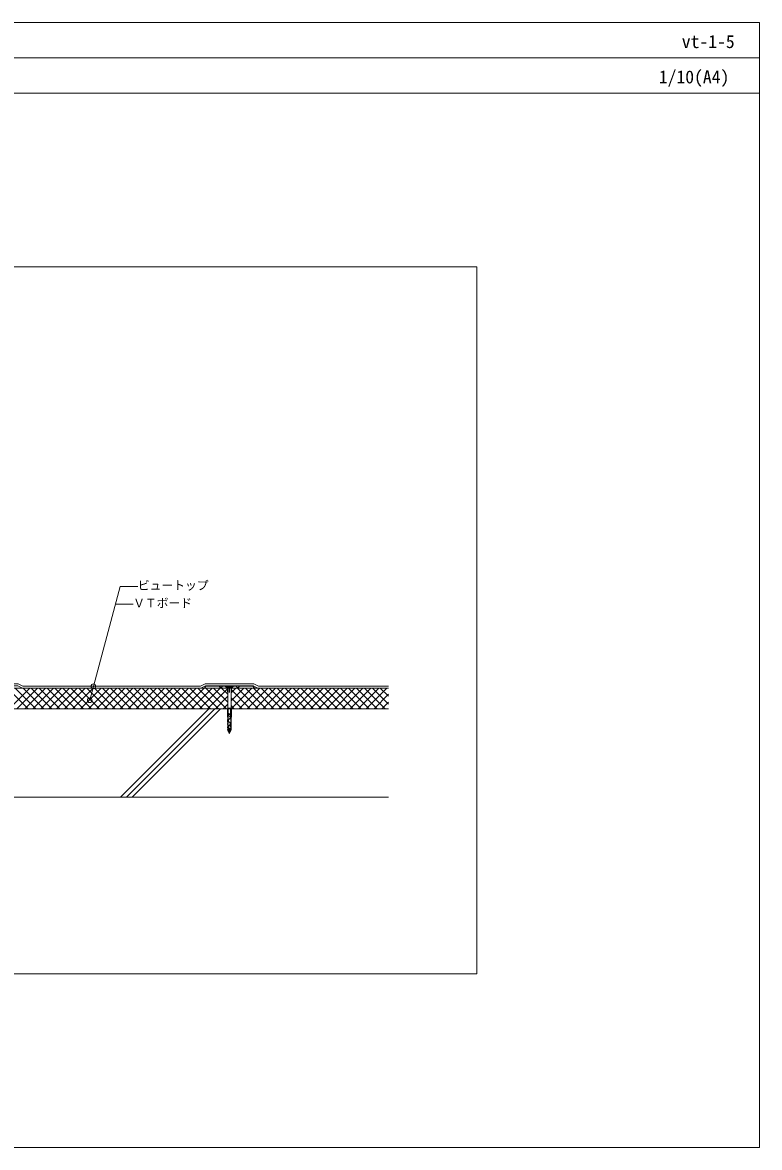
# Model space of a CAD drawing. Units: millimetres, scale not verified. Extents: x -1380 to 1380, y -955 to 955.
# Drawn here: x 129 to 1380, y -955 to 955 of the extents above; entities that cross this region are included whole.
import ezdxf
from ezdxf.enums import TextEntityAlignment as Align

# ---------------------------------------------------------------- set-up
doc = ezdxf.new("R2010")
doc.units = ezdxf.units.MM
doc.header["$LTSCALE"] = 3
for name, color, linetype, lineweight in [('0-0_0', 7, 'Continuous', 18), ('0-1_WAKU', 7, 'Continuous', 18), ('0-2_KUTAI', 3, 'Continuous', 18), ('0-3_BOUSUI', 1, 'Continuous', 18), ('0-4_MOJI', 7, 'Continuous', 18), ('0-5_HATCH', 9, 'Continuous', 18), ('0-6_KANAMONO_SCREW', 4, 'Continuous', 18), ('0-7_KANAMONO', 4, 'Continuous', 18), ('0-8_dannnetu', 6, 'Continuous', 18)]:
    doc.layers.add(name, color=color, linetype=linetype, lineweight=lineweight)
doc.styles.add('ＭＳ ゴシック', font='')
doc.styles.get('ＭＳ ゴシック').set_extended_font_data('MS Gothic')

msp = doc.modelspace()

# ---------------------------------------------------------------- linework, layer by layer
at = {"layer": '0-0_0'}
msp.add_line((-1380, 895), (1380, 895), dxfattribs=at)
msp.add_lwpolyline([(-900, -660), (900, -660), (900, 540), (-900, 540)], close=True, dxfattribs=at)
at = {"layer": '0-1_WAKU'}
for points in [[(1380, 835), (-1380, 835), (-1380, 955), (1380, 955)], [(-1380, -955), (1380, -955), (1380, 955), (-1380, 955)]]:
    msp.add_lwpolyline(points, close=True, dxfattribs=at)
at = {"layer": '0-2_KUTAI'}
msp.add_line((750, -210), (-570, -210), dxfattribs=at)
msp.add_lwpolyline([(-350, -560), (-350, -360), (750, -360)], dxfattribs=at)
at = {"layer": '0-3_BOUSUI'}
for points in [[(750, -172), (529.19, -172), (521.19, -168), (438.81, -168), (430.81, -172), (129.19, -172), (121.19, -168), (38.81, -168), (30.81, -172), (-270.81, -172), (-278.81, -168), (-361.19, -168), (-369.19, -172), (-514.804, -172), (-519.804, -168.5), (-570, -168.5)], [(750, -175), (528.5, -175), (520.5, -171), (439.5, -171), (431.5, -175), (128.5, -175), (120.5, -171), (39.5, -171), (31.5, -175), (-271.5, -175), (-279.5, -171), (-360.5, -171), (-368.5, -175), (-515.75, -175), (-520.75, -171.5), (-570, -171.5)]]:
    msp.add_lwpolyline(points, dxfattribs=at)
at = {"layer": '0-4_MOJI'}
msp.add_line((286.56, -32.536), (316.56, -32.536), dxfattribs=at)
msp.add_lwpolyline([(242.834, -195.721), (294.598, -2.536), (324.598, -2.536)], dxfattribs=at)
for centre in [(249.191, -172), (242.834, -195.721)]:
    msp.add_circle(centre, 4, dxfattribs=at)
at = {"layer": '0-5_HATCH'}
for p, q in [((138.024, -210), (103.024, -175)), ((105.871, -210), (140.871, -175)), ((151.495, -210), (116.495, -175)), ((119.341, -210), (154.341, -175)), ((164.965, -210), (129.965, -175)), ((132.812, -210), (167.812, -175)), ((178.436, -210), (143.436, -175)), ((146.282, -210), (181.282, -175)), ((191.906, -210), (156.906, -175)), ((159.753, -210), (194.753, -175)), ((205.376, -210), (170.376, -175)), ((173.223, -210), (208.223, -175)), ((218.847, -210), (183.847, -175)), ((186.693, -210), (221.693, -175)), ((232.317, -210), (197.317, -175)), ((200.164, -210), (235.164, -175)), ((245.788, -210), (210.788, -175)), ((213.634, -210), (248.634, -175)), ((259.258, -210), (224.258, -175)), ((227.105, -210), (262.105, -175)), ((272.728, -210), (237.728, -175)), ((240.575, -210), (275.575, -175)), ((286.199, -210), (251.199, -175)), ((254.045, -210), (289.045, -175)), ((299.669, -210), (264.669, -175)), ((267.516, -210), (302.516, -175)), ((313.139, -210), (278.139, -175)), ((280.986, -210), (315.986, -175)), ((326.61, -210), (291.61, -175)), ((294.456, -210), (329.456, -175)), ((340.08, -210), (305.08, -175)), ((307.927, -210), (342.927, -175)), ((353.551, -210), (318.551, -175)), ((321.397, -210), (356.397, -175)), ((367.021, -210), (332.021, -175)), ((334.868, -210), (369.868, -175)), ((380.491, -210), (345.491, -175)), ((348.338, -210), (383.338, -175)), ((393.962, -210), (358.962, -175)), ((361.808, -210), (396.808, -175)), ((407.432, -210), (372.432, -175)), ((375.279, -210), (410.279, -175)), ((420.903, -210), (385.903, -175)), ((388.749, -210), (423.749, -175)), ((434.373, -210), (399.373, -175)), ((402.22, -210), (437.22, -175)), ((447.843, -210), (412.843, -175)), ((415.69, -210), (450.69, -175)), ((461.314, -210), (426.314, -175)), ((429.16, -210), (464.16, -175)), ((474.784, -210), (439.784, -175)), ((442.631, -210), (476.61, -176.021)), ((477.21, -198.956), (453.254, -175)), ((456.101, -210), (477.21, -188.891)), ((477.21, -185.485), (466.725, -175)), ((483.042, -210), (518.042, -175)), ((483.143, -196.429), (504.571, -175)), ((483.359, -182.742), (491.101, -175)), ((515.195, -210), (483.39, -178.195)), ((528.666, -210), (493.666, -175)), ((496.512, -210), (531.512, -175)), ((542.136, -210), (507.136, -175)), ((509.983, -210), (544.983, -175)), ((555.606, -210), (520.606, -175)), ((523.453, -210), (558.453, -175)), ((569.077, -210), (534.077, -175)), ((536.923, -210), (571.923, -175)), ((582.547, -210), (547.547, -175)), ((550.394, -210), (585.394, -175)), ((596.018, -210), (561.018, -175)), ((563.864, -210), (598.864, -175)), ((609.488, -210), (574.488, -175)), ((577.335, -210), (612.335, -175)), ((622.958, -210), (587.958, -175)), ((590.805, -210), (625.805, -175)), ((636.429, -210), (601.429, -175)), ((604.275, -210), (639.275, -175)), ((649.899, -210), (614.899, -175)), ((617.746, -210), (652.746, -175)), ((663.369, -210), (628.369, -175)), ((631.216, -210), (666.216, -175)), ((676.84, -210), (641.84, -175)), ((644.686, -210), (679.686, -175)), ((690.31, -210), (655.31, -175)), ((658.157, -210), (693.157, -175)), ((703.781, -210), (668.781, -175)), ((671.627, -210), (706.627, -175)), ((717.251, -210), (682.251, -175)), ((685.098, -210), (720.098, -175)), ((730.721, -210), (695.721, -175)), ((698.568, -210), (733.568, -175)), ((744.192, -210), (709.192, -175)), ((712.038, -210), (747.038, -175)), ((750, -202.338), (722.662, -175)), ((725.509, -210), (750, -185.509)), ((750, -188.867), (736.133, -175)), ((750, -175.397), (749.603, -175)), ((295, -360), (445, -210)), ((305, -360), (455, -210)), ((315, -360), (465, -210)), ((469.571, -210), (477.21, -202.362)), ((488.254, -210), (483.011, -204.756)), ((501.725, -210), (483.221, -191.496)), ((738.979, -210), (750, -198.979))]:
    msp.add_line(p, q, dxfattribs=at)
at = {"layer": '0-6_KANAMONO_SCREW'}
for p, q in [((475.5, -172.135), (484.5, -172.135)), ((475.5, -172.135), (475.5, -172.875)), ((475.5, -172.875), (484.5, -172.875)), ((476.325, -173.7), (475.5, -172.875)), ((477.11, -175), (476.325, -174.15)), ((476.325, -174.15), (483.675, -174.15)), ((476.61, -175.5), (477.21, -175)), ((476.61, -180.8), (476.61, -175.5)), ((476.61, -180.8), (477.21, -182.7)), ((477.11, -175), (482.89, -175)), ((477.21, -218.7), (477.21, -175)), ((479.75, -182.7), (479.75, -175)), ((480, -180.8), (480, -175.5)), ((482.79, -218.7), (482.79, -175)), ((482.79, -175), (483.39, -175.5)), ((482.79, -182.7), (483.39, -180.8)), ((482.89, -175), (483.675, -174.15)), ((483.39, -180.8), (483.39, -175.5)), ((483.675, -173.7), (484.5, -172.875)), ((483.675, -174.15), (483.675, -173.7)), ((484.5, -172.135), (484.5, -172.875)), ((478.15, -218), (478.15, -209.8)), ((478.75, -209.2), (481.25, -209.2)), ((481.85, -218), (481.85, -209.8)), ((476.61, -211.2), (477.21, -210.7)), ((476.61, -223.7), (476.61, -211.2)), ((476.61, -223.7), (477.11, -225.6)), ((476.836, -229.1), (477.881, -229.1)), ((476.889, -228.5), (477.903, -228.5)), ((476.936, -229.7), (477.271, -225.9)), ((476.942, -227.9), (477.926, -227.9)), ((476.995, -227.3), (477.948, -227.3)), ((477.048, -226.7), (477.97, -226.7)), ((477.101, -226.1), (477.999, -226.1)), ((477.11, -220.5), (477.11, -218.7)), ((477.11, -218.7), (482.89, -218.7)), ((477.11, -219.7), (478.35, -219.7)), ((477.11, -220.5), (478, -220.5)), ((477.11, -225.9), (477.11, -224.1)), ((477.11, -224.1), (478, -224.1)), ((477.11, -225.9), (478, -225.9)), ((477.21, -224.1), (477.21, -220.5)), ((477.21, -221), (478, -221)), ((477.21, -221.5), (478, -221.5)), ((477.21, -222), (478, -222)), ((477.21, -222.5), (478, -222.5)), ((477.21, -223), (478, -223)), ((477.21, -223.5), (478, -223.5)), ((477.859, -229.703), (478, -225.9)), ((478, -225.9), (478, -220.5)), ((478.35, -231.305), (478.35, -228.995)), ((478.65, -221.105), (478.65, -219.5)), ((478.65, -219.7), (482.89, -219.7)), ((478.65, -231.305), (478.65, -228.995)), ((481.25, -218.6), (478.75, -218.6)), ((480.892, -223.455), (478.945, -222.197)), ((480.892, -226.645), (478.945, -227.903)), ((481.055, -223.203), (479.107, -221.945)), ((481.055, -226.897), (479.107, -228.155)), ((481.35, -224.7), (481.35, -224.295)), ((481.35, -224.7), (481.65, -224.7)), ((481.35, -225.4), (481.65, -225.4)), ((481.35, -225.805), (481.35, -225.4)), ((481.65, -224.7), (481.65, -224.295)), ((481.65, -225.805), (481.65, -225.4)), ((482, -221), (482.79, -221)), ((482, -221.5), (482.79, -221.5)), ((482, -222), (482.79, -222)), ((482, -222.5), (482.79, -222.5)), ((482, -223), (482.79, -223)), ((482, -223.5), (482.79, -223.5)), ((482, -224.1), (482.89, -224.1)), ((482.141, -229.7), (482, -225.9)), ((482, -225.9), (482.89, -225.9)), ((482.007, -226.1), (482.899, -226.1)), ((482.03, -226.7), (482.952, -226.7)), ((482.052, -227.3), (483.005, -227.3)), ((482.074, -227.9), (483.058, -227.9)), ((482.096, -228.5), (483.111, -228.5)), ((482.119, -229.1), (483.164, -229.1)), ((483.064, -229.7), (482.729, -225.9)), ((482.79, -210.7), (483.39, -211.2)), ((482.79, -224.1), (482.79, -220.5)), ((482.89, -220.5), (482.89, -218.7)), ((482.89, -225.6), (483.39, -223.7)), ((482.89, -225.9), (482.89, -224.1)), ((483.39, -223.7), (483.39, -211.2)), ((476.775, -229.7), (477.859, -229.7)), ((476.775, -231.4), (476.775, -229.7)), ((476.775, -231.4), (477.85, -231.4)), ((476.793, -231.8), (477.86, -231.8)), ((476.808, -232.4), (477.875, -232.4)), ((476.823, -233), (477.89, -233)), ((476.838, -233.6), (477.905, -233.6)), ((476.853, -234.2), (477.904, -234.2)), ((476.868, -234.8), (477.935, -234.8)), ((476.914, -237.1), (476.875, -235.4)), ((476.875, -235.4), (477.95, -235.4)), ((476.914, -237.1), (477.95, -237.1)), ((476.935, -237.4), (477.972, -237.4)), ((477.036, -235.4), (476.936, -231.4)), ((476.947, -237.9), (477.987, -237.9)), ((476.96, -238.5), (478.033, -238.5)), ((476.974, -239.1), (478.056, -239.1)), ((476.988, -239.7), (478.079, -239.7)), ((477, -240.9), (478.125, -240.9)), ((477, -242.7), (477, -240.9)), ((477, -242.7), (478.125, -242.7)), ((477.9, -248.7), (477, -245.3)), ((477.001, -240.3), (478.102, -240.3)), ((477.001, -245.3), (478.125, -245.3)), ((477.075, -243.25), (478.125, -243.25)), ((477.075, -243.75), (478.125, -243.75)), ((477.075, -244.25), (478.125, -244.25)), ((477.075, -244.75), (478.125, -244.75)), ((477.25, -240.9), (477.164, -237.1)), ((477.25, -245.3), (477.25, -242.7)), ((477.85, -231.4), (477.859, -229.703)), ((477.95, -235.4), (477.85, -231.4)), ((478.125, -240.9), (477.95, -237.1)), ((478.125, -245.3), (478.125, -242.7)), ((478.5, -243.597), (478.5, -243.78)), ((478.5, -245.897), (478.5, -246.08)), ((478.55, -242.434), (478.55, -239.866)), ((480, -245.4), (478.59, -243.567)), ((480, -247.7), (478.59, -245.867)), ((480, -245.9), (478.604, -244.085)), ((480, -248.2), (478.604, -246.385)), ((478.85, -242.434), (478.85, -239.866)), ((480.892, -233.655), (478.945, -232.397)), ((481.055, -233.403), (479.107, -232.145)), ((480.892, -237.645), (479.145, -238.774)), ((479.392, -243.686), (479.145, -243.526)), ((481.055, -237.897), (479.307, -239.026)), ((479.555, -243.434), (479.307, -243.274)), ((479.85, -244.7), (479.85, -244.526)), ((479.85, -244.7), (480.15, -244.7)), ((480, -245.4), (481.41, -243.567)), ((480, -245.9), (481.396, -244.085)), ((480, -247.7), (481.41, -245.867)), ((480, -248.2), (481.396, -246.385)), ((480.15, -244.7), (480.15, -244.526)), ((481.35, -236.805), (481.35, -234.495)), ((481.5, -243.597), (481.5, -243.78)), ((481.5, -245.897), (481.5, -246.08)), ((481.65, -236.805), (481.65, -234.495)), ((481.875, -240.9), (482.05, -237.1)), ((481.875, -240.9), (483, -240.9)), ((481.875, -242.7), (483, -242.7)), ((481.875, -245.3), (481.875, -242.7)), ((481.875, -243.25), (482.925, -243.25)), ((481.875, -243.75), (482.925, -243.75)), ((481.875, -244.25), (482.925, -244.25)), ((481.875, -244.75), (482.925, -244.75)), ((481.875, -245.3), (483, -245.3)), ((481.898, -240.3), (483.012, -240.3)), ((481.921, -239.7), (483.022, -239.7)), ((481.944, -239.1), (483.033, -239.1)), ((481.967, -238.5), (483.044, -238.5)), ((482.013, -237.9), (483.055, -237.9)), ((482.036, -237.4), (483.064, -237.4)), ((482.05, -235.4), (482.15, -231.4)), ((482.05, -235.4), (483.125, -235.4)), ((482.05, -237.1), (483.086, -237.1)), ((482.065, -234.8), (483.131, -234.8)), ((482.08, -234.2), (483.146, -234.2)), ((482.095, -233.6), (483.161, -233.6)), ((482.11, -233), (483.176, -233)), ((482.125, -232.4), (483.191, -232.4)), ((482.14, -231.8), (483.206, -231.8)), ((482.15, -231.4), (482.141, -229.692)), ((482.141, -229.7), (483.225, -229.7)), ((482.15, -231.4), (483.225, -231.4)), ((482.75, -240.9), (482.925, -237.1)), ((482.75, -245.3), (482.75, -242.7)), ((482.964, -235.4), (483.064, -231.4)), ((483, -242.7), (483, -240.9)), ((483.086, -237.1), (483.125, -235.4)), ((483.225, -231.4), (483.225, -229.7))]:
    msp.add_line(p, q, dxfattribs=at)
for points in [[(476.325, -174.15), (476.325, -173.7), (483.675, -173.7)], [(479.75, -182.7), (480, -180.8), (480.25, -182.7), (480.25, -175)], [(479.75, -175), (480, -175.5), (480.25, -175)], [(478.35, -221.105), (478.35, -219.5), (478.65, -219.5)], [(482, -225.9), (482, -220.5), (482.89, -220.5)], [(477.9, -248.7), (482.1, -248.7), (483, -245.3)]]:
    msp.add_lwpolyline(points, dxfattribs=at)
for centre, radius, start, end in [((478.75, -209.8), 0.6, 90, 180), ((481.25, -209.8), 0.6, 0, 90), ((478.75, -218), 0.6, 180, 270), ((479.65, -221.105), 1.3, 180, 237.1416), ((479.65, -228.995), 1.3, 122.8584, 180), ((479.65, -221.105), 1, 180, 237.1416), ((479.65, -228.995), 1, 122.8584, 180), ((480.35, -224.295), 1, 0, 57.1416), ((480.35, -225.805), 1, 302.8584, 0), ((480.35, -224.295), 1.3, 0, 57.1416), ((480.35, -225.805), 1.3, 302.8584, 360), ((481.25, -218), 0.6, 270, 0), ((479.65, -231.305), 1.3, 180, 237.1416), ((478.55, -243.597), 0.05, 37.56859, 180), ((479, -243.78), 0.5, 180, 217.56859), ((478.55, -245.897), 0.05, 37.56859, 180), ((479, -246.08), 0.5, 180, 217.56859), ((479.85, -239.866), 1.3, 122.8584, 180), ((479.85, -242.434), 1.3, 180, 237.1416), ((479.65, -231.305), 1, 180, 237.1416), ((479.85, -239.866), 1, 122.8584, 180), ((479.85, -242.434), 1, 180, 237.1416), ((478.85, -244.526), 1, 0, 57.1416), ((478.85, -244.526), 1.3, 0, 57.1416), ((480.35, -234.495), 1, 0, 57.1416), ((480.35, -236.805), 1, 302.8584, 0), ((480.35, -234.495), 1.3, 0, 57.1416), ((480.35, -236.805), 1.3, 302.8584, 360), ((481, -243.78), 0.5, 322.43141, 0), ((481, -246.08), 0.5, 322.43141, 0), ((481.45, -243.597), 0.05, 0, 142.43141), ((481.45, -245.897), 0.05, 0, 142.43141), ((487.783, -246.895), 9.383, 191.09155, 213.95053), ((472.217, -246.895), 9.383, 326.04947, 348.90845)]:
    msp.add_arc(centre, radius, start, end, dxfattribs=at)
at = {"layer": '0-7_KANAMONO'}
for p, q in [((438.368, -174.109), (439.26, -171.658)), ((439.899, -171.891), (439.007, -174.342)), ((440.2, -171), (462.574, -171)), ((462.574, -171.68), (440.2, -171.68)), ((464.023, -173.863), (462.851, -171.84)), ((463.439, -171.499), (464.612, -173.522)), ((466.688, -173.522), (467.861, -171.499)), ((468.449, -171.84), (467.276, -173.863)), ((468.726, -171), (472.685, -171)), ((472.685, -171.68), (468.726, -171.68)), ((475.92, -175), (472.919, -171.782)), ((487.315, -171), (491.274, -171)), ((491.274, -171.68), (487.315, -171.68)), ((492.723, -173.863), (491.551, -171.84)), ((492.139, -171.499), (493.312, -173.522)), ((495.388, -173.522), (496.561, -171.499)), ((497.149, -171.84), (495.976, -173.863)), ((497.426, -171), (519.8, -171)), ((519.8, -171.68), (497.426, -171.68)), ((520.993, -174.342), (520.1, -171.891)), ((520.739, -171.658), (521.632, -174.109))]:
    msp.add_line(p, q, dxfattribs=at)
for points in [[(473.416, -171.318), (476.85, -175), (483.15, -175), (486.583, -171.318)], [(487.081, -171.782), (484.08, -175), (475.92, -175)], [(438.067, -175), (437, -175), (437, -174.32), (438.067, -174.32)], [(521.932, -174.32), (523, -174.32), (523, -175), (521.932, -175)]]:
    msp.add_lwpolyline(points, dxfattribs=at)
for centre, radius, start, end in [((440.2, -172), 1, 90, 160), ((440.2, -172), 0.32, 90, 160), ((462.574, -172), 1, 30.09957, 90), ((462.574, -172), 0.32, 30.09957, 90), ((468.726, -172), 1, 90, 149.90043), ((468.726, -172), 0.32, 90, 149.90043), ((472.685, -172), 1, 43, 90), ((472.685, -172), 0.32, 43, 90), ((487.315, -172), 1, 90, 137), ((487.315, -172), 0.32, 90, 137), ((491.274, -172), 1, 30.09957, 90), ((491.274, -172), 0.32, 30.09957, 90), ((497.426, -172), 1, 90, 149.90043), ((497.426, -172), 0.32, 90, 149.90043), ((519.8, -172), 1, 20, 90), ((519.8, -172), 0.32, 20, 90), ((438.067, -174), 0.32, 270, 340), ((438.067, -174), 1, 270, 340), ((465.65, -172.92), 1.88, 210.09957, 329.90043), ((465.65, -172.92), 1.2, 210.09957, 329.90043), ((494.35, -172.92), 1.88, 210.09957, 329.90043), ((494.35, -172.92), 1.2, 210.09957, 329.90043), ((521.932, -174), 1, 200, 270), ((521.932, -174), 0.32, 200, 270)]:
    msp.add_arc(centre, radius, start, end, dxfattribs=at)
at = {"layer": '0-8_dannnetu'}
msp.add_line((750, -175), (-568.9, -175), dxfattribs=at)

# ---------------------------------------------------------------- texts
at = {"layer": '0-1_WAKU', "style": 'ＭＳ ゴシック'}
for s, p in [('vt-1-5', (1248.046, 905)), ('1/10(A4)', (1209.061, 845))]:
    msp.add_text(s, height=21.99, dxfattribs=at).set_placement(p, align=Align.BOTTOM_LEFT)
at = {"layer": '0-4_MOJI', "style": 'ＭＳ ゴシック'}
for s, p in [('ビュートップ', (324.598, -12.536)), ('ＶＴボード', (316.56, -42.536))]:
    msp.add_text(s, height=14.66, dxfattribs=at).set_placement(p, align=Align.BOTTOM_LEFT)

doc.saveas('drawing.dxf')
